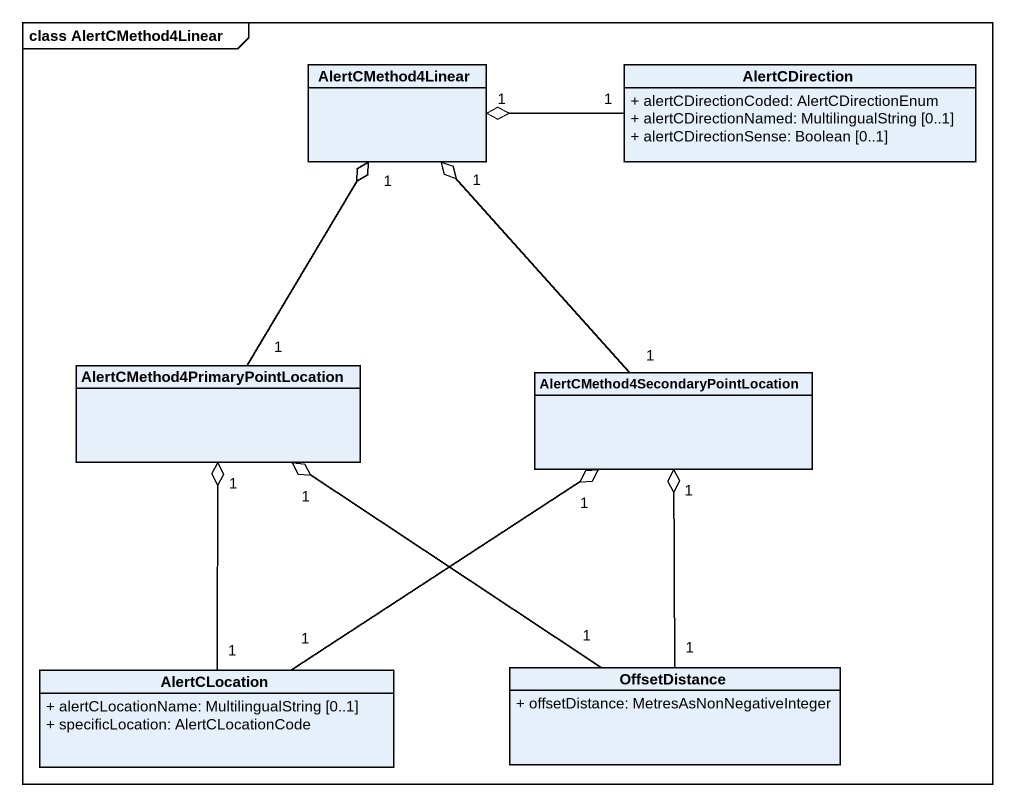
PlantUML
@startuml
mainframe class AlertCMethod4Linear
hide circle
hide empty members
skinparam classAttributeIconSize 0
class AlertCMethod4Linear
class AlertCDirection {
  + alertCDirectionCoded: AlertCDirectionEnum
  + alertCDirectionNamed: MultilingualString [0..1]
  + alertCDirectionSense: Boolean [0..1]
}
class "AlertCMethod4PrimaryPointLocation" as AlertCMethod4PrimaryPointLoc
class "AlertCMethod4SecondaryPointLocation" as AlertCMethod4SecondaryPointL
class AlertCLocation {
  + alertCLocationName: MultilingualString [0..1]
  + specificLocation: AlertCLocationCode
}
class OffsetDistance {
  + offsetDistance: MetresAsNonNegativeInteger
}
AlertCDirection "1" -left-o "1" AlertCMethod4Linear
AlertCMethod4PrimaryPointLoc "1" -up-o "1" AlertCMethod4Linear
AlertCMethod4SecondaryPointL "1" -up-o "1" AlertCMethod4Linear
AlertCLocation "1" -up-o "1" AlertCMethod4PrimaryPointLoc
AlertCLocation "1" -up-o "1" AlertCMethod4SecondaryPointL
OffsetDistance "1" -up-o "1" AlertCMethod4PrimaryPointLoc
OffsetDistance "1" -up-o "1" AlertCMethod4SecondaryPointL
@enduml
